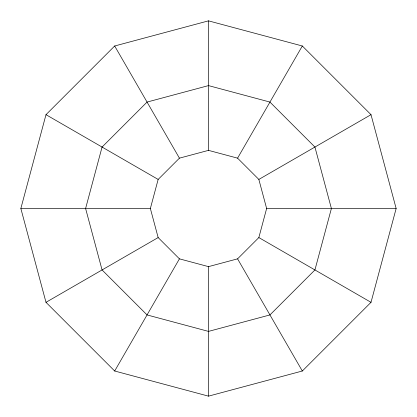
<?xml version="1.0" encoding="UTF-8"?>
<svg xmlns="http://www.w3.org/2000/svg" width="417" height="417" viewBox="0 0 417 417"><rect width="100%" height="100%" fill="white"/><g stroke="black" fill="none" stroke-linecap="round" stroke-linejoin="round"><path stroke-width="0.63" d="M20.85 208.5L45.99 114.675L114.675 45.99L208.5 20.85L302.325 45.99L371.01 114.675L396.15 208.5L371.01 302.325L302.325 371.01L208.5 396.15L114.675 371.01L45.99 302.325L20.85 208.5L150.365 208.5L158.152 179.43L179.43 158.152L208.5 150.365L237.57 158.152L258.848 179.43L266.635 208.5L258.848 237.57L237.57 258.848L208.5 266.635L179.43 258.848L158.152 237.57L150.365 208.5M114.675 371.01L179.43 258.848M237.57 158.152L302.325 45.99M45.99 302.325L158.152 237.57M258.848 179.43L371.01 114.675M266.635 208.5L396.15 208.5M45.99 114.675L158.152 179.43M258.848 237.57L371.01 302.325M114.675 45.99L179.43 158.152M237.57 258.848L302.325 371.01M208.5 20.85L208.5 150.365M208.5 266.635L208.5 396.15M102.071 147.055L85.605 208.5L102.071 269.945L147.055 314.929L208.5 331.395L269.945 314.929L314.929 269.945L331.395 208.5L314.929 147.055L269.945 102.071L208.5 85.605L147.055 102.071L102.071 147.055"/></g></svg>
